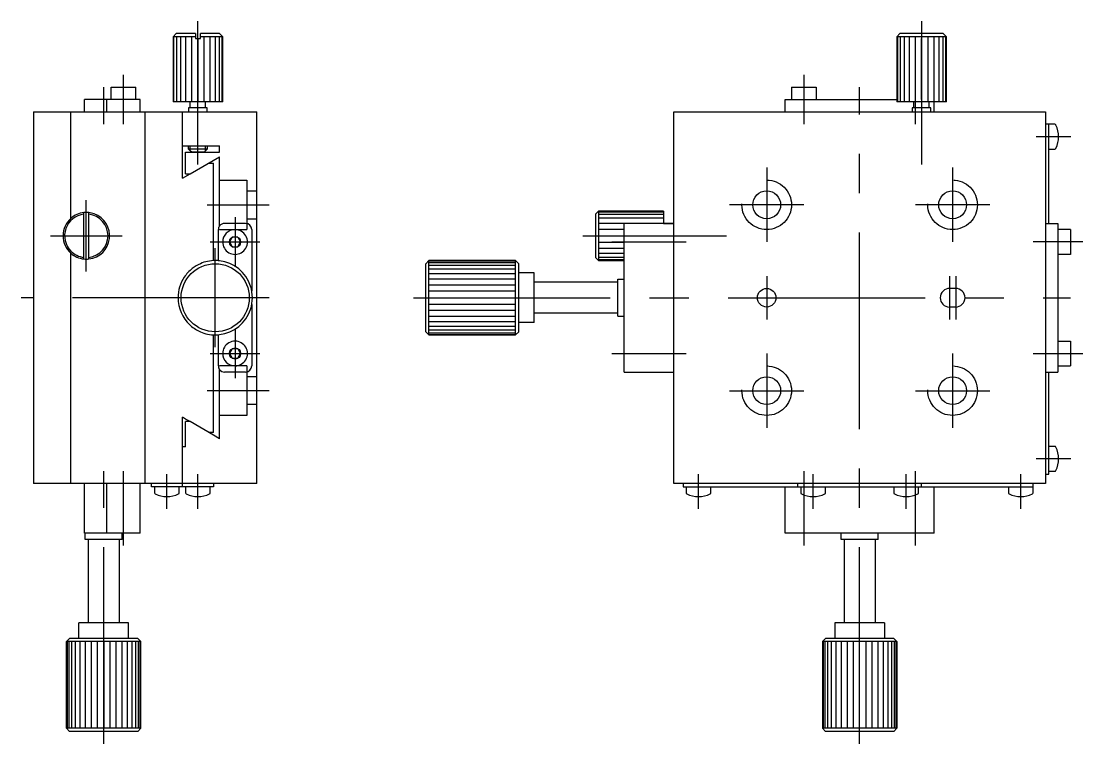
# Model space of a CAD drawing. Extents: x -115 to 272, y -133 to 113.
# Drawn here: x 100.7 to 272, y -72 to 44.6 of the extents above; entities that cross this region are included whole.
import ezdxf

# ---------------------------------------------------------------- set-up
doc = ezdxf.new("R2010")
doc.units = 0
doc.linetypes.add('CENTER', pattern=[50.8, 31.75, -6.35, 6.35, -6.35])
doc.linetypes.add('DASHED', pattern=[19.05, 12.7, -6.35])
doc.layers.get('0').update_dxf_attribs({"linetype": 'CONTINUOUS'})
doc.layers.add('CENTER', color=1, linetype='CENTER')

msp = doc.modelspace()

# ---------------------------------------------------------------- linework, layer by layer
at = {"color": 7, "linetype": 'CONTINUOUS'}
for p, q in [((125.23, 42.14), (125.73, 42.64)), ((125.23, 42.14), (125.23, 31.64)), ((128.83, 42.14), (125.23, 42.14)), ((125.36, 31.64), (125.36, 42.14)), ((128.83, 42.64), (125.73, 42.64)), ((125.76, 42.14), (125.76, 31.64)), ((126.4, 42.14), (126.4, 31.64)), ((127.23, 42.14), (127.23, 31.64)), ((128.19, 42.14), (128.19, 31.64)), ((128.83, 42.64), (128.83, 41.84)), ((128.83, 41.84), (129.23, 41.84)), ((129.23, 41.84), (129.23, 31.64)), ((129.23, 41.84), (129.63, 41.84)), ((132.73, 42.64), (129.63, 42.64)), ((129.63, 41.84), (129.63, 42.64)), ((133.23, 42.14), (129.63, 42.14)), ((130.26, 31.64), (130.26, 42.14)), ((131.23, 31.64), (131.23, 42.14)), ((132.06, 31.64), (132.06, 42.14)), ((132.69, 31.64), (132.69, 42.14)), ((132.73, 42.64), (133.23, 42.14)), ((133.09, 42.14), (133.09, 31.64)), ((133.23, 31.64), (133.23, 42.14)), ((242, 42.14), (242.5, 42.64)), ((242, 42.14), (242, 31.64)), ((250, 42.14), (242, 42.14)), ((242.14, 31.64), (242.14, 42.14)), ((249.5, 42.64), (242.5, 42.64)), ((242.54, 42.14), (242.54, 31.64)), ((243.17, 42.14), (243.17, 31.64)), ((244, 42.14), (244, 31.64)), ((244.96, 42.14), (244.96, 31.64)), ((246, 32), (246, 41.84)), ((247.04, 31.64), (247.04, 42.14)), ((248, 31.64), (248, 42.14)), ((248.83, 31.64), (248.83, 42.14)), ((249.46, 31.64), (249.46, 42.14)), ((249.5, 42.64), (250, 42.14)), ((249.86, 42.14), (249.86, 31.64)), ((250, 31.64), (250, 42.14)), ((115.23, 34), (117.23, 34)), ((115.23, 32), (115.23, 34)), ((117.23, 34), (119.23, 34)), ((119.23, 32), (119.23, 34)), ((225, 34), (225, 32)), ((225, 34), (229, 34)), ((229, 34), (229, 32)), ((117.23, 32), (110.93, 32)), ((110.93, 30), (110.93, 32)), ((110.93, 30), (110.93, 32)), ((114.53, 30), (114.53, 32)), ((119.93, 32), (117.23, 32)), ((119.93, 30), (119.93, 32)), ((125.36, 31.64), (125.23, 31.64)), ((128, 31.64), (125.36, 31.64)), ((128, 30.64), (128, 31.64)), ((129.23, 31.64), (128, 31.64)), ((130.45, 31.64), (129.23, 31.64)), ((133.23, 31.64), (130.45, 31.64)), ((130.45, 30.64), (130.45, 31.64)), ((224, 32), (242, 32)), ((224, 32), (225, 32)), ((224, 30), (224, 32)), ((249.86, 31.64), (242, 31.64)), ((246, 31.64), (244.77, 31.64)), ((244.77, 30.64), (244.77, 31.64)), ((247.22, 31.64), (246, 31.64)), ((247.22, 30.64), (247.22, 31.64)), ((248, 30), (248, 31.64)), ((250, 31.64), (249.86, 31.64)), ((102.73, 30), (102.73, -9)), ((102.73, 30), (106.73, 30)), ((106.73, 30), (117.63, 30)), ((108.73, 12.81), (108.73, 30)), ((110.93, 30), (117.23, 30)), ((117.03, 30), (119.93, 30)), ((119.93, 30), (120.73, 30)), ((120.73, -30), (120.73, 30)), ((120.73, -30), (120.73, 30)), ((120.73, 30), (126.73, 30)), ((126.73, 30), (138.73, 30)), ((126.73, 19.29), (126.73, 30)), ((127.23, 30), (127.73, 30)), ((127.73, 30.64), (127.73, 30)), ((130.73, 30.64), (127.73, 30.64)), ((130.73, 30), (130.73, 30.64)), ((138.73, -30), (138.73, 30)), ((206, -30), (206, 30)), ((206, 30), (224, 30)), ((222, 30), (224, 30)), ((224, 30), (241, 30)), ((224, 30), (226, 30)), ((241, 30), (266, 30)), ((247.5, 30.64), (244.5, 30.64)), ((244.5, 30.64), (244.5, 30)), ((247.5, 30), (247.5, 30.64)), ((266, 30), (266, 10.31)), ((266.5, 28), (266, 28)), ((266.5, 12), (266.5, 28)), ((267.49, 28), (266.5, 28)), ((126.73, 24.5), (132.73, 24.5)), ((127.73, 24), (127.73, 24.5)), ((130.73, 24), (127.73, 24)), ((128, 23.73), (127.73, 24)), ((130.73, 24), (130.45, 23.73)), ((130.73, 24.5), (130.73, 24)), ((132.73, 23.5), (132.73, 24.5)), ((266.5, 24), (267.49, 24)), ((127.23, 23.5), (132.73, 23.5)), ((127.23, 20), (127.23, 23.5)), ((127.96, 20), (132.73, 22.75)), ((128.23, 23.5), (128, 23.73)), ((130.23, 23.5), (128.23, 23.5)), ((129.23, 23.5), (130.23, 23.5)), ((130.45, 23.73), (130.23, 23.5)), ((132.73, 11.6), (132.73, 22.75)), ((130.99, 21.75), (131.73, 21.75)), ((131.73, 6), (131.73, 21.75)), ((126.73, 19.29), (127.96, 20)), ((127.23, 20), (127.96, 20)), ((110.83, 6.26), (110.83, 13.74)), ((111.63, 6.26), (111.63, 13.74)), ((193.36, 13.5), (193.86, 14)), ((193.86, 14), (193.86, 10)), ((204.36, 14), (193.86, 14)), ((193.86, 13.86), (204.36, 13.86)), ((204.36, 14), (204.36, 13.86)), ((204.36, 13.86), (204.36, 12)), ((266, 14), (266, 12)), ((136.93, 12), (133.53, 12)), ((193.36, 13.5), (193.36, 6.5)), ((204.36, 13.46), (193.86, 13.46)), ((204.36, 12.83), (193.86, 12.83)), ((198, 12), (193.86, 12)), ((204.36, 12), (198, 12)), ((206, 12), (198, 12)), ((198, 11.04), (198, 12)), ((206, 12), (204.36, 12)), ((204.36, 12), (206, 12)), ((266, 12), (266, 0)), ((266, 12), (266.5, 12)), ((266, 12), (266, 10)), ((266.5, 12), (268, 12)), ((268, 12), (268, -12)), ((132.53, 5.96), (132.53, 11)), ((137.93, 11), (137.93, 1.09)), ((198, 11.04), (193.86, 11.04)), ((198, 8.96), (198, 11.04)), ((270, 11), (268, 11)), ((270, 11), (270, 7)), ((134.78, 9.78), (134.33, 9)), ((134.33, 9), (134.78, 8.22)), ((135.68, 9.78), (134.78, 9.78)), ((135.68, 9.78), (136.13, 9)), ((135.68, 8.22), (136.13, 9)), ((193.86, 10), (193.86, 6)), ((193.86, 10), (197.86, 10)), ((193.86, 8.96), (198, 8.96)), ((198, 8), (198, 8.96)), ((108.73, -30), (108.73, 7.19)), ((134.78, 8.22), (135.68, 8.22)), ((193.86, 8), (198, 8)), ((193.86, 7.17), (198, 7.17)), ((198, 7.17), (198, 8)), ((198, 6.54), (198, 7.17)), ((270, 7), (268, 7)), ((166, 5.5), (166.5, 6)), ((166, 2.2), (166, 5.5)), ((166.5, 5.91), (166.5, 6)), ((180.5, 6), (166.5, 6)), ((180.5, 5.91), (166.5, 5.91)), ((166.5, 5.64), (166.5, 5.91)), ((180.5, 5.64), (166.5, 5.64)), ((166.5, 5.2), (166.5, 5.64)), ((180.5, 5.2), (166.5, 5.2)), ((166.5, 4.6), (166.5, 5.2)), ((180.5, 5.91), (180.5, 6)), ((180.5, 6), (181, 5.5)), ((180.5, 5.64), (180.5, 5.91)), ((180.5, 5.2), (180.5, 5.64)), ((180.5, 4.6), (180.5, 5.2)), ((181, -5.5), (181, 5.5)), ((193.86, 6), (193.36, 6.5)), ((193.86, 6.54), (198, 6.54)), ((198, 6.14), (193.86, 6.14)), ((193.86, 6), (198, 6)), ((198, 6.14), (198, 6.54)), ((198, 6), (198, 6.14)), ((198, 4), (198, 6)), ((180.5, 4.6), (166.5, 4.6)), ((166.5, 3.86), (166.5, 4.6)), ((180.5, 3.86), (166.5, 3.86)), ((166.5, 3), (166.5, 3.86)), ((180.5, 3.86), (180.5, 4.6)), ((180.5, 3), (180.5, 3.86)), ((181, -4), (181, 4)), ((183.5, 4), (181, 4)), ((183.5, -4), (183.5, 4)), ((183.5, 2.5), (183.5, 4)), ((198, 2.5), (198, 4)), ((166, 2), (166, 2.2)), ((166, -2), (166, 2)), ((166.5, 2.02), (166.5, 3)), ((180.5, 3), (166.5, 3)), ((180.5, 2.02), (166.5, 2.02)), ((166.5, 1.04), (166.5, 2.02)), ((180.5, 2.02), (180.5, 3)), ((180.5, 1.04), (180.5, 2.02)), ((197, 2.5), (183.5, 2.5)), ((197, 3), (198, 3)), ((197, 2.5), (197, 3)), ((197, -2.5), (197, 2.5)), ((198, -2.5), (198, 2.5)), ((180.5, 1.04), (166.5, 1.04)), ((166.5, 0), (166.5, 1.04)), ((166.5, -6), (166.5, 0)), ((166.5, 0), (180.5, 0)), ((180.5, 0), (180.5, 1.04)), ((180.5, -6), (180.5, 0)), ((251.5, 1.5), (250.5, 1.5)), ((266, 0), (266, -12)), ((137.93, -1.09), (137.93, -11)), ((166.5, -1.04), (180.5, -1.04)), ((251.5, -1.5), (250.5, -1.5)), ((166, -5.5), (166, -2)), ((166.5, -2.02), (180.5, -2.02)), ((166.5, -3), (180.5, -3)), ((183.5, -4), (183.5, -2.5)), ((197, -2.5), (183.5, -2.5)), ((197, -3), (197, -2.5)), ((197, -3), (198, -3)), ((198, -3), (198, -2.5)), ((198, -4), (198, -3)), ((166.5, -3.86), (180.5, -3.86)), ((166.5, -4.6), (180.5, -4.6)), ((183.5, -4), (181, -4)), ((183.5, -4), (181, -4)), ((198, -12), (198, -4)), ((131.73, -21.75), (131.73, -6)), ((132.53, -11), (132.53, -5.96)), ((166, -5.5), (166.5, -6)), ((166.5, -5.2), (180.5, -5.2)), ((166.5, -5.64), (180.5, -5.64)), ((166.5, -5.91), (180.5, -5.91)), ((180.5, -6), (166.5, -6)), ((166.5, -6), (180.5, -6)), ((181, -5.5), (180.5, -6)), ((134.78, -8.22), (134.33, -9)), ((135.68, -8.22), (134.78, -8.22)), ((135.68, -8.22), (136.13, -9)), ((268, -7), (270, -7)), ((270, -7), (270, -11)), ((102.73, -9), (102.73, -30)), ((134.33, -9), (134.78, -9.78)), ((134.78, -9.78), (135.68, -9.78)), ((135.68, -9.78), (136.13, -9)), ((132.73, -22.75), (132.73, -11.6)), ((268, -11), (270, -11)), ((136.93, -12), (133.53, -12)), ((198, -12), (206, -12)), ((266, -12), (266, -30)), ((266, -12), (268, -12)), ((266.5, -28.5), (266.5, -12)), ((126.73, -30.5), (126.73, -19.29)), ((127.23, -19.58), (126.73, -19.29)), ((127.96, -20), (127.23, -19.58)), ((127.23, -24.04), (127.23, -20)), ((127.96, -20), (127.23, -20)), ((131.73, -22.18), (127.96, -20)), ((131.73, -21.75), (130.99, -21.75)), ((132.73, -22.75), (131.73, -22.18)), ((127.23, -24.04), (126.73, -24.04)), ((267.49, -24), (266.5, -24)), ((266, -28.5), (266.5, -28.5)), ((266.5, -28), (267.49, -28)), ((110.93, -30), (102.73, -30)), ((110.93, -38), (110.93, -30)), ((110.93, -32), (110.93, -30)), ((120.73, -30), (110.93, -30)), ((114.53, -38), (114.53, -30)), ((119.93, -38), (119.93, -30)), ((120.73, -30), (119.93, -30)), ((124.73, -30), (120.73, -30)), ((121.73, -30.5), (121.73, -30)), ((126.73, -30.5), (121.73, -30.5)), ((122.23, -30.5), (122.23, -31.49)), ((126.23, -30), (124.73, -30)), ((138.73, -30), (126.23, -30)), ((126.23, -31.49), (126.23, -30.5)), ((131.73, -30.5), (126.73, -30.5)), ((127.23, -30.5), (127.23, -31.49)), ((131.23, -31.49), (131.23, -30.5)), ((131.73, -30), (131.73, -30.5)), ((246, -30), (206, -30)), ((207.5, -30), (207.5, -30.5)), ((207.5, -30.5), (224, -30.5)), ((208, -30.5), (208, -31.49)), ((212, -31.49), (212, -30.5)), ((224, -30.5), (236, -30.5)), ((224, -38), (224, -30.5)), ((226, -30), (226, -30.5)), ((226.5, -30.5), (226.5, -31.49)), ((230.5, -31.49), (230.5, -30.5)), ((236, -30.5), (246, -30.5)), ((241.5, -30.5), (241.5, -31.49)), ((245.5, -31.49), (245.5, -30.5)), ((246, -30.5), (246, -30)), ((266, -30), (246, -30)), ((246, -30.5), (248, -30.5)), ((248, -30.5), (264, -30.5)), ((248, -38), (248, -30.5)), ((260, -30.5), (260, -31.49)), ((264, -30.5), (264, -30)), ((264, -31.49), (264, -30.5)), ((114.53, -38), (110.93, -38)), ((111.03, -39), (111.03, -38)), ((117.03, -39), (111.03, -39)), ((111.53, -39), (111.53, -52.5)), ((119.93, -38), (114.53, -38)), ((116.53, -39), (116.53, -52.5)), ((117.03, -39), (117.03, -38)), ((232, -38), (224, -38)), ((233.5, -38), (232, -38)), ((233, -39), (233, -38)), ((233.5, -39), (233, -39)), ((238.5, -38), (233.5, -38)), ((238.5, -39), (233.5, -39)), ((233.5, -39), (233.5, -52.5)), ((239, -38), (238.5, -38)), ((238.5, -39), (238.5, -52.5)), ((239, -39), (238.5, -39)), ((240, -38), (239, -38)), ((239, -39), (239, -38)), ((248, -38), (240, -38)), ((118.03, -52.5), (110.03, -52.5)), ((111.53, -52.5), (110.03, -52.5)), ((110.03, -55), (110.03, -52.5)), ((110.03, -55), (110.03, -52.5)), ((116.53, -52.5), (111.53, -52.5)), ((118.03, -52.5), (116.53, -52.5)), ((118.03, -55), (118.03, -52.5)), ((240, -52.5), (232, -52.5)), ((232, -52.5), (232, -55)), ((233.5, -52.5), (232, -52.5)), ((240, -52.5), (238.5, -52.5)), ((240, -52.5), (240, -55)), ((240, -52.5), (240, -55)), ((108.03, -55.5), (108.53, -55)), ((108.03, -69.5), (108.03, -55.5)), ((108.03, -55.5), (108.03, -69.5)), ((114.03, -55.5), (108.03, -55.5)), ((108.12, -55.5), (108.12, -69.5)), ((108.39, -55.5), (108.39, -69.5)), ((119.53, -55), (108.53, -55)), ((108.83, -55.5), (108.83, -69.5)), ((109.43, -55.5), (109.43, -69.5)), ((118.03, -55), (110.03, -55)), ((110.17, -55.5), (110.17, -69.5)), ((111.03, -55.5), (111.03, -69.5)), ((112.01, -55.5), (112.01, -69.5)), ((112.99, -55.5), (112.99, -69.5)), ((114.03, -55.5), (114.03, -69.5)), ((115.07, -55.5), (114.03, -55.5)), ((115.07, -69.5), (115.07, -55.5)), ((116.05, -55.5), (115.07, -55.5)), ((116.05, -69.5), (116.05, -55.5)), ((117.03, -55.5), (116.05, -55.5)), ((117.03, -69.5), (117.03, -55.5)), ((117.88, -55.5), (117.03, -55.5)), ((117.88, -69.5), (117.88, -55.5)), ((118.62, -55.5), (117.88, -55.5)), ((118.62, -69.5), (118.62, -55.5)), ((119.22, -55.5), (118.62, -55.5)), ((119.22, -69.5), (119.22, -55.5)), ((119.67, -55.5), (119.22, -55.5)), ((119.53, -55), (120.03, -55.5)), ((119.67, -69.5), (119.67, -55.5)), ((119.94, -55.5), (119.67, -55.5)), ((119.94, -69.5), (119.94, -55.5)), ((120.03, -55.5), (119.94, -55.5)), ((120.03, -69.5), (120.03, -55.5)), ((230, -55.5), (230.5, -55)), ((230, -55.5), (230, -69.5)), ((230.09, -55.5), (230, -55.5)), ((230.09, -55.5), (230.09, -69.5)), ((230.36, -55.5), (230.09, -55.5)), ((230.36, -55.5), (230.36, -69.5)), ((230.8, -55.5), (230.36, -55.5)), ((241.5, -55), (230.5, -55)), ((230.8, -55.5), (230.8, -69.5)), ((231.4, -55.5), (230.8, -55.5)), ((231.4, -55.5), (231.4, -69.5)), ((232.14, -55.5), (231.4, -55.5)), ((240, -55), (232, -55)), ((232.14, -55.5), (232.14, -69.5)), ((233, -55.5), (232.14, -55.5)), ((233, -55.5), (233, -69.5)), ((233.98, -55.5), (233, -55.5)), ((234.96, -55.5), (233.98, -55.5)), ((233.98, -55.5), (233.98, -69.5)), ((234.96, -55.5), (234.96, -69.5)), ((236, -55.5), (234.96, -55.5)), ((236, -69.5), (236, -55.5)), ((242, -55.5), (236, -55.5)), ((237.04, -69.5), (237.04, -55.5)), ((238.02, -69.5), (238.02, -55.5)), ((239, -69.5), (239, -55.5)), ((239.86, -69.5), (239.86, -55.5)), ((240.6, -69.5), (240.6, -55.5)), ((241.2, -69.5), (241.2, -55.5)), ((241.5, -55), (242, -55.5)), ((241.64, -69.5), (241.64, -55.5)), ((241.91, -69.5), (241.91, -55.5)), ((242, -69.5), (242, -55.5)), ((242, -55.5), (242, -69.5)), ((114.03, -69.5), (108.03, -69.5)), ((108.03, -69.5), (108.53, -70)), ((112.03, -70), (108.53, -70)), ((116.03, -70), (112.03, -70)), ((115.07, -69.5), (114.03, -69.5)), ((116.05, -69.5), (115.07, -69.5)), ((116.23, -70), (116.03, -70)), ((117.03, -69.5), (116.05, -69.5)), ((119.53, -70), (116.23, -70)), ((117.88, -69.5), (117.03, -69.5)), ((118.62, -69.5), (117.88, -69.5)), ((119.22, -69.5), (118.62, -69.5)), ((119.67, -69.5), (119.22, -69.5)), ((120.03, -69.5), (119.53, -70)), ((119.94, -69.5), (119.67, -69.5)), ((120.03, -69.5), (119.94, -69.5)), ((230.09, -69.5), (230, -69.5)), ((230.5, -70), (230, -69.5)), ((230.36, -69.5), (230.09, -69.5)), ((230.8, -69.5), (230.36, -69.5)), ((233.8, -70), (230.5, -70)), ((231.4, -69.5), (230.8, -69.5)), ((232.14, -69.5), (231.4, -69.5)), ((233, -69.5), (232.14, -69.5)), ((233.98, -69.5), (233, -69.5)), ((234, -70), (233.8, -70)), ((234.96, -69.5), (233.98, -69.5)), ((238, -70), (234, -70)), ((236, -69.5), (234.96, -69.5)), ((242, -69.5), (236, -69.5)), ((241.5, -70), (238, -70)), ((241.5, -70), (242, -69.5))]:
    msp.add_line(p, q, dxfattribs=at)
at = {"color": 3, "linetype": 'CONTINUOUS'}
for p, q in [((128, 23.73), (128, 24.5)), ((130.46, 23.73), (130.46, 24.5))]:
    msp.add_line(p, q, dxfattribs=at)
at = {"color": 3, "linetype": 'DASHED'}
for p, q in [((132.73, 19), (137.13, 19)), ((137.13, 19), (137.13, 11)), ((137.13, 17.25), (138.73, 17.25)), ((137.13, 12.75), (138.73, 12.75)), ((132.73, 11), (137.13, 11)), ((137.13, -11), (132.73, -11)), ((137.13, -11), (137.13, -19)), ((138.73, -12.75), (137.13, -12.75)), ((138.73, -17.25), (137.13, -17.25)), ((137.13, -19), (132.73, -19))]:
    msp.add_line(p, q, dxfattribs=at)
for centre in [(221, 15), (251, 15), (221, -15), (251, -15)]:
    msp.add_circle(centre, 4, dxfattribs=at)
at = {"color": 7, "linetype": 'CONTINUOUS'}
for centre, radius in [((221, 15), 2.25), ((251, 15), 2.25), ((135.23, 9), 0.9), ((132.03, 0), 5.5), ((221, 0), 1.5), ((135.23, -9), 0.9), ((221, -15), 2.25), ((251, -15), 2.25)]:
    msp.add_circle(centre, radius, dxfattribs=at)
for centre, radius, start, end in [((267.49, 27.8), 0.2, 25.6716, 90), ((263.75, 26), 4.35, 334.3284, 25.6716), ((267.49, 24.2), 0.2, 270, 334.3284), ((111.23, 10), 3.76, 96.1042, 131.6518), ((111.23, 10), 3.76, 83.8958, 96.1042), ((111.23, 10), 3.76, 70.1725, 83.8958), ((111.23, 10), 3.76, 131.6518, 228.3482), ((111.23, 10), 3.5, 96.5624, 225), ((111.23, 10), 3.76, 276.1042, 70.1725), ((111.23, 10), 3.5, 276.5624, 83.4376), ((133.53, 11), 1, 90, 143.1301), ((136.93, 11), 1, 360, 90), ((133.53, 11), 1, 143.1301, 180), ((135.23, 9), 2, 90, 180), ((135.23, 9), 2, 60, 90), ((135.23, 9), 2, 0, 60), ((135.23, 9), 2, 180, 240), ((135.23, 9), 2, 300, 0), ((111.23, 10), 3.76, 228.3482, 263.8958), ((111.23, 10), 3.5, 225, 263.4376), ((135.23, 9), 2, 240, 300), ((111.23, 10), 3.76, 263.8958, 276.1042), ((132.03, 0), 6, 113.5565, 128.0731), ((132.03, 0), 6, 90, 113.5565), ((132.03, 0), 6, 83.3002, 90), ((132.03, 0), 6, 18.1949, 83.3002), ((132.03, 0), 6, 128.0731, 146.4427), ((132.03, 0), 6, 146.4427, 180), ((132.03, 0), 6, 341.8051, 18.1949), ((132.03, 0), 6, 180, 226.8953), ((250.5, 0), 1.5, 134.1828, 180), ((250.5, 0), 1.5, 180, 270), ((250.5, 0), 1.5, 90, 134.1828), ((251.5, 0), 1.5, 0, 90), ((251.5, 0), 1.5, 270, 0), ((132.03, 0), 6, 276.6998, 341.8051), ((132.03, 0), 6, 226.8953, 228.1897), ((132.03, 0), 6, 228.1897, 237.769), ((132.03, 0), 6, 237.769, 246.4435), ((132.03, 0), 6, 246.4435, 270), ((132.03, 0), 6, 270, 271.9102), ((132.03, 0), 6, 271.9102, 276.6998), ((135.23, -9), 2, 120, 180), ((135.23, -9), 2, 60, 120), ((135.23, -9), 2, 0, 60), ((135.23, -9), 2, 180, 270), ((135.23, -9), 2, 300, 0), ((133.53, -11), 1, 180, 216.8699), ((133.53, -11), 1, 216.8699, 270), ((135.23, -9), 2, 270, 300), ((136.93, -11), 1, 270, 0), ((267.49, -24.2), 0.2, 25.6716, 90), ((263.75, -26), 4.35, 334.3284, 25.6716), ((267.49, -27.8), 0.2, 270, 334.3284), ((122.43, -31.49), 0.2, 180, 244.3284), ((124.23, -27.75), 4.35, 244.3284, 295.6716), ((126.03, -31.49), 0.2, 295.6716, 0), ((127.43, -31.49), 0.2, 180, 244.3284), ((129.23, -27.75), 4.35, 244.3284, 295.6716), ((131.03, -31.49), 0.2, 295.6716, 0), ((208.2, -31.49), 0.2, 180, 244.3284), ((210, -27.75), 4.35, 244.3284, 295.6716), ((211.8, -31.49), 0.2, 295.6716, 0), ((226.7, -31.49), 0.2, 180, 244.3284), ((228.5, -27.75), 4.35, 244.3284, 295.6716), ((230.3, -31.49), 0.2, 295.6716, 0), ((241.7, -31.49), 0.2, 180, 244.3284), ((243.5, -27.75), 4.35, 244.3284, 295.6716), ((245.3, -31.49), 0.2, 295.6716, 0), ((260.2, -31.49), 0.2, 180, 244.3284), ((262, -27.75), 4.35, 244.3284, 295.6716), ((263.8, -31.49), 0.2, 295.6716, 0)]:
    msp.add_arc(centre, radius, start, end, dxfattribs=at)
at = {"layer": 'CENTER', "color": 1, "linetype": 'CENTER'}
for p, q in [((129.23, 21.5), (129.23, 44.64)), ((246, 44.64), (246, 21.5)), ((117.23, 28), (117.23, 36)), ((227, 36), (227, 28)), ((245.03, 28), (245.03, 36)), ((114.03, 28), (114.03, 34)), ((236, -72), (236, 34)), ((270.1, 26), (264.5, 26)), ((221, 21), (221, 9)), ((251, 21), (251, 9)), ((111.23, 4.24), (111.23, 15.76)), ((130.73, 15), (140.73, 15)), ((227, 15), (215, 15)), ((257, 15), (245, 15)), ((135.23, 13), (135.23, 5)), ((105.47, 10), (116.99, 10)), ((131.23, 9), (139.23, 9)), ((191.36, 10), (214.5, 10)), ((196, 9), (208, 9)), ((272, 9), (264, 9)), ((132.03, -8), (132.03, 8)), ((221, 3.5), (221, -3.5)), ((250.5, 3.5), (250.5, -3.5)), ((251.5, 3.5), (251.5, -3.5)), ((140.73, 0), (100.73, 0)), ((164, 0), (270, 0)), ((266, 0), (268, 0)), ((135.23, -5), (135.23, -13)), ((131.23, -9), (139.23, -9)), ((196, -9), (208, -9)), ((221, -9), (221, -21)), ((251, -9), (251, -21)), ((264, -9), (272, -9)), ((140.73, -15), (130.73, -15)), ((215, -15), (227, -15)), ((245, -15), (257, -15)), ((270.1, -26), (264.5, -26)), ((114.03, -72), (114.03, -28)), ((117.23, -40), (117.23, -28)), ((124.23, -34.1), (124.23, -28.5)), ((129.23, -34.1), (129.23, -28.5)), ((210, -34.1), (210, -28.5)), ((227, -28), (227, -40)), ((228.5, -34.1), (228.5, -28.5)), ((243.5, -34.1), (243.5, -28.5)), ((245, -40), (245, -28)), ((262, -34.1), (262, -28.5))]:
    msp.add_line(p, q, dxfattribs=at)

doc.saveas('drawing.dxf')
